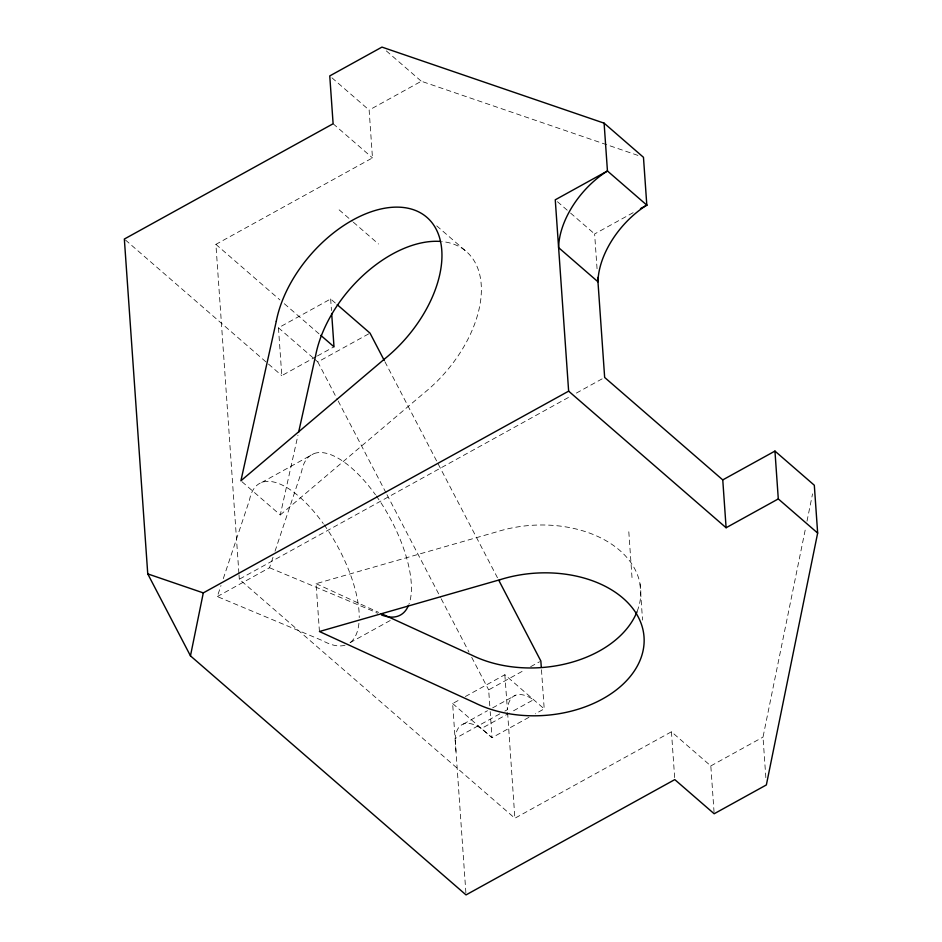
<?xml version="1.0" encoding="UTF-8"?>
<svg xmlns="http://www.w3.org/2000/svg" width="942" height="942" viewBox="0 0 942 942"><rect width="100%" height="100%" fill="white"/><g stroke="black" fill="none" stroke-linecap="round" stroke-linejoin="round"><path stroke-width="0.71" stroke-dasharray="4.71 3.53" d="M765.846 777.692L763.008 737.103L805.81 526.967M806.988 521.209L812.557 493.867M242 481.739L280.269 514.933L297.966 435.157M345.019 645.199A91.645 37.833 61.1 0 1 322.706 640.713L217.319 596.557L220.993 585.535M223.289 578.647L249.477 500.143A91.645 37.833 61.1 0 1 323.271 523.564M217.319 596.557L269.518 567.732L273.192 556.71M275.029 551.211L301.664 471.318A91.645 37.833 61.1 0 1 375.458 494.75M280.269 514.933L424.489 392.637A104.739 63.385 -49.1 0 0 480.809 299.073A104.739 63.385 -49.1 0 0 442.163 241.588M238.903 573.36L215.895 244.367L372.479 157.903L369.134 110.073L421.321 81.248L639.312 155.877M316.171 356.653L281.799 375.634L278.455 327.792L330.654 298.979L336.117 303.713M317.442 355.946L333.998 346.809M314.546 359.102L317.819 361.94L370.018 333.127M597.051 268.741L594.626 233.957L634.084 212.162M261.64 482.492L313.839 453.667M714.06 812.31L710.821 765.928L671.446 731.781L514.874 818.245L239.315 579.212L571.217 395.934M576.363 393.085L604.658 377.459M350.024 642.703L390.765 620.201M455.987 751.398L452.643 703.556L460.285 699.341M465.372 696.527L504.841 674.743L544.205 708.89L535.292 713.812M489.781 705.817L488.663 689.874L524.305 670.186M530.676 666.677L539.589 661.755M463.323 724.057L487.509 710.704M492.607 707.889L515.521 695.231M499.766 713.895L455.222 738.493A57.862 23.88 61.1 0 1 481.315 728.578L509.316 713.118M504.865 711.08L507.408 709.679A57.862 23.88 61.1 0 1 533.502 699.765L510.588 712.411M528.933 717.321L492.007 737.704L482.799 729.72M710.821 765.928L763.008 737.103M319.432 631.517L316.088 583.675L496.976 531.771A104.739 71.298 -4 0 1 605.824 540.59A104.739 71.298 -4 0 1 637.004 611.758M269.518 567.732L374.904 611.888A91.645 37.833 61.1 0 0 377.589 613.289M316.088 583.675L378.649 612.394M386.326 50.892L421.321 81.248M557.44 201.706L569.474 212.138M570.569 213.092L594.626 233.957M331.949 77.821L369.134 110.073M333.115 123.755L372.479 157.903M436.735 225.88L467.35 252.444M339.132 209.854L352.249 221.24M353.344 222.194L378.496 244.002M215.895 244.367L279.915 299.897M284.331 303.724L319.644 334.363M278.455 327.792L313.45 358.148M125.451 239.998L267.387 363.129M268.494 364.083L281.799 375.634M452.643 703.556L492.007 737.704L490.193 711.622M384.937 361.752L497.47 577.764M317.819 361.94L337.483 399.679M338.166 400.986L386.302 493.373M386.974 494.68L440.538 597.475M441.209 598.782L469.01 652.135M471.718 657.339L488.663 689.874M504.841 674.743L507.408 709.679M671.446 731.781L674.696 778.163M640.018 583.863L642.55 620.107M628.809 531.783L632.153 579.613M541.473 669.75L544.205 708.89M507.608 712.611L514.874 818.245M455.21 740.212L466.031 894.9M330.654 298.979L331.466 310.577M239.009 574.82L239.315 579.212M376.305 495.928A91.645 37.833 61.1 0 1 409.063 603.975M324.119 524.753A91.645 37.833 61.1 0 1 359.232 617.599M358.926 623.286A91.645 37.833 61.1 0 1 349.929 642.785"/><path stroke-width="1.41" d="M190.461 655.867L203.295 592.895L568.638 391.154L555.262 199.81L607.449 170.985L604.105 123.155L381.957 47.1L329.759 75.925L333.115 123.755L124.344 239.044L147.753 573.89L190.461 655.867L466.031 894.9L674.79 779.611L714.166 813.758L766.352 784.945L817.656 533.066L814.312 485.236L774.948 451.088L722.761 479.902L726.105 527.744L778.292 498.919L774.948 451.088M298.602 432.307L315.664 355.381A104.739 63.385 -49.1 0 1 440.726 241.458M640.454 208.653L646.813 205.132L643.468 157.302L604.105 123.155M147.753 573.89L203.295 592.895M381.31 613.619L471.848 655.161A104.739 71.298 -4 0 0 637.004 611.758M778.292 498.919L817.656 533.066M722.761 479.902L604.658 377.459L597.664 277.443M568.638 391.154L726.105 527.744M337.212 304.666L370.018 333.127L384.254 360.456M320.751 335.317L333.998 346.809L331.666 313.474M498.824 580.366L540.861 661.048L541.261 666.854M408.569 605.259A91.645 37.833 61.1 0 1 381.534 614.996M276.289 321.234L240.905 480.785L385.125 358.49A104.739 63.385 -49.1 0 0 413.609 209.772A104.739 63.385 -49.1 0 0 276.289 321.234M500.32 579.613L319.432 631.517L475.192 703.003A104.739 71.298 -4 0 0 643.139 650.345A104.739 71.298 -4 0 0 500.32 579.613M646.813 205.132L607.449 170.985A71.451 43.238 -49.1 0 0 558.606 247.64L597.97 281.788A71.451 43.238 -49.1 0 1 646.813 205.132"/></g></svg>
